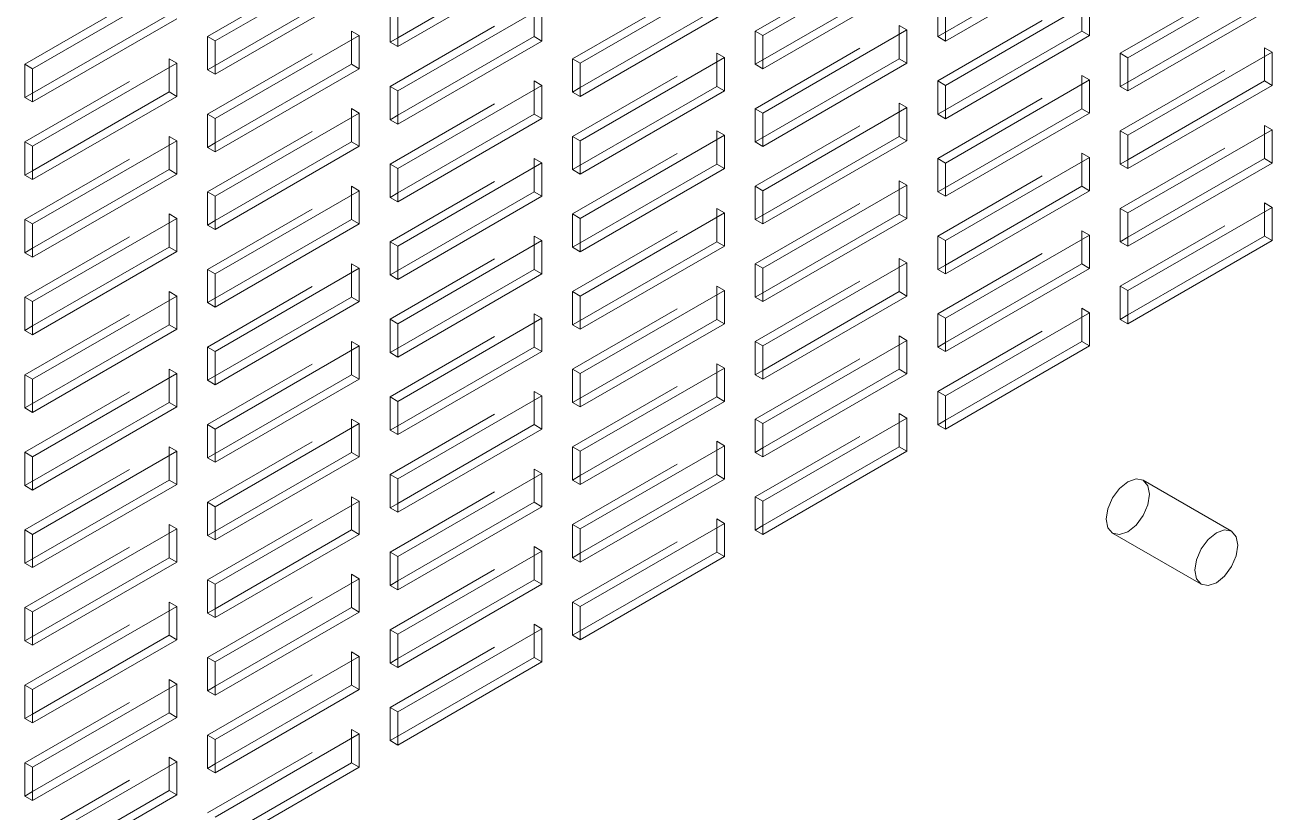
# Model space of a CAD drawing. Header units: millimetres. Extents: x 1 to 4201, y 2 to 2972.
# Drawn here: x 3233.8 to 3364.9, y 1922.6 to 2005.5 of the extents above; entities that cross this region are included whole.
import ezdxf

# ---------------------------------------------------------------- set-up
doc = ezdxf.new("R2010")
doc.units = ezdxf.units.MM
doc.header["$LTSCALE"] = 10
doc.linetypes.add('HIDDEN', pattern=[1.905, 1.27, -0.635])

msp = doc.modelspace()

# ---------------------------------------------------------------- linework, layer by layer
at = {"color": 7, "linetype": 'HIDDEN', "lineweight": 0}
for p, q in [((3252.99, 2004.236), (3268.142, 2012.984)), ((3310.568, 2004.814), (3325.721, 2013.562)), ((3233.797, 2001.322), (3248.949, 2010.069)), ((3291.375, 2001.9), (3306.528, 2010.647)), ((3348.954, 2002.478), (3364.106, 2011.225)), ((3272.182, 1998.986), (3287.335, 2007.733)), ((3329.761, 1999.563), (3344.913, 2008.311)), ((3329.761, 2004.229), (3329.761, 2007.729)), ((3272.182, 2003.651), (3272.182, 2007.151)), ((3252.99, 1996.071), (3268.142, 2004.818)), ((3268.95, 2004.352), (3268.142, 2004.818)), ((3268.142, 2004.818), (3268.142, 2003.885)), ((3310.568, 1996.649), (3325.721, 2005.396)), ((3310.568, 2001.315), (3310.568, 2004.814)), ((3311.376, 2004.348), (3310.568, 2004.814)), ((3326.529, 2004.93), (3325.721, 2005.396)), ((3325.721, 2005.396), (3325.721, 2004.463)), ((3253.798, 2003.77), (3252.99, 2004.236)), ((3252.99, 2000.737), (3252.99, 2004.236)), ((3272.991, 2004.118), (3272.182, 2003.651)), ((3272.991, 2003.185), (3272.182, 2003.651)), ((3330.569, 2004.696), (3329.761, 2004.229)), ((3330.569, 2003.763), (3329.761, 2004.229)), ((3291.375, 1993.735), (3306.528, 2002.482)), ((3307.336, 2002.015), (3306.528, 2002.482)), ((3306.528, 2002.482), (3306.528, 2001.549)), ((3348.954, 1994.312), (3364.106, 2003.06)), ((3348.954, 1998.978), (3348.954, 2002.478)), ((3349.762, 2002.011), (3348.954, 2002.478)), ((3364.915, 2002.593), (3364.106, 2003.06)), ((3364.106, 2003.06), (3364.106, 2002.127)), ((3233.797, 1993.157), (3248.949, 2001.904)), ((3233.797, 1997.823), (3233.797, 2001.322)), ((3234.605, 2000.856), (3233.797, 2001.322)), ((3249.757, 2001.437), (3248.949, 2001.904)), ((3248.949, 2001.904), (3248.949, 2000.971)), ((3253.798, 2001.204), (3252.99, 2000.737)), ((3291.375, 1998.4), (3291.375, 2001.9)), ((3292.184, 2001.433), (3291.375, 2001.9)), ((3311.376, 2001.781), (3310.568, 2001.315)), ((3311.376, 2000.848), (3310.568, 2001.315)), ((3253.798, 2000.271), (3252.99, 2000.737)), ((3272.182, 1990.82), (3287.335, 1999.567)), ((3288.143, 1999.101), (3287.335, 1999.567)), ((3287.335, 1999.567), (3287.335, 1998.634)), ((3329.761, 1991.398), (3344.913, 2000.145)), ((3329.761, 1996.064), (3329.761, 1999.563)), ((3330.569, 1999.097), (3329.761, 1999.563)), ((3345.722, 1999.679), (3344.913, 2000.145)), ((3344.913, 2000.145), (3344.913, 1999.212)), ((3234.605, 1998.289), (3233.797, 1997.823)), ((3272.991, 1998.519), (3272.182, 1998.986)), ((3272.182, 1995.486), (3272.182, 1998.986)), ((3292.184, 1998.867), (3291.375, 1998.4)), ((3292.184, 1997.934), (3291.375, 1998.4)), ((3349.762, 1999.445), (3348.954, 1998.978)), ((3349.762, 1998.512), (3348.954, 1998.978)), ((3234.605, 1997.356), (3233.797, 1997.823)), ((3310.568, 1988.484), (3325.721, 1997.231)), ((3326.529, 1996.764), (3325.721, 1997.231)), ((3325.721, 1997.231), (3325.721, 1996.298)), ((3252.99, 1987.906), (3268.142, 1996.653)), ((3253.798, 1995.605), (3252.99, 1996.071)), ((3252.99, 1992.572), (3252.99, 1996.071)), ((3268.95, 1996.186), (3268.142, 1996.653)), ((3268.142, 1996.653), (3268.142, 1995.72)), ((3272.991, 1995.953), (3272.182, 1995.486)), ((3310.568, 1993.149), (3310.568, 1996.649)), ((3311.376, 1996.182), (3310.568, 1996.649)), ((3330.569, 1996.53), (3329.761, 1996.064)), ((3330.569, 1995.597), (3329.761, 1996.064)), ((3272.991, 1995.02), (3272.182, 1995.486)), ((3291.375, 1985.569), (3306.528, 1994.316)), ((3307.336, 1993.85), (3306.528, 1994.316)), ((3306.528, 1994.316), (3306.528, 1993.383)), ((3348.954, 1986.147), (3364.106, 1994.894)), ((3349.762, 1993.846), (3348.954, 1994.312)), ((3348.954, 1990.813), (3348.954, 1994.312)), ((3364.915, 1994.428), (3364.106, 1994.894)), ((3364.106, 1994.894), (3364.106, 1993.961)), ((3233.797, 1984.991), (3248.949, 1993.738)), ((3234.605, 1992.69), (3233.797, 1993.157)), ((3233.797, 1989.657), (3233.797, 1993.157)), ((3249.757, 1993.272), (3248.949, 1993.738)), ((3248.949, 1993.738), (3248.949, 1992.805)), ((3253.798, 1993.038), (3252.99, 1992.572)), ((3292.184, 1993.268), (3291.375, 1993.735)), ((3291.375, 1990.235), (3291.375, 1993.735)), ((3311.376, 1993.616), (3310.568, 1993.149)), ((3311.376, 1992.683), (3310.568, 1993.149)), ((3253.798, 1992.105), (3252.99, 1992.572)), ((3329.761, 1983.233), (3344.913, 1991.98)), ((3345.722, 1991.513), (3344.913, 1991.98)), ((3344.913, 1991.98), (3344.913, 1991.047)), ((3272.182, 1982.655), (3287.335, 1991.402)), ((3272.991, 1990.354), (3272.182, 1990.82)), ((3272.182, 1987.321), (3272.182, 1990.82)), ((3288.143, 1990.935), (3287.335, 1991.402)), ((3287.335, 1991.402), (3287.335, 1990.469)), ((3292.184, 1990.702), (3291.375, 1990.235)), ((3330.569, 1990.931), (3329.761, 1991.398)), ((3329.761, 1987.898), (3329.761, 1991.398)), ((3349.762, 1991.279), (3348.954, 1990.813)), ((3349.762, 1990.346), (3348.954, 1990.813)), ((3234.605, 1990.124), (3233.797, 1989.657)), ((3234.605, 1989.191), (3233.797, 1989.657)), ((3292.184, 1989.769), (3291.375, 1990.235)), ((3310.568, 1980.318), (3325.721, 1989.065)), ((3326.529, 1988.599), (3325.721, 1989.065)), ((3325.721, 1989.065), (3325.721, 1988.132)), ((3252.99, 1979.74), (3268.142, 1988.488)), ((3253.798, 1987.439), (3252.99, 1987.906)), ((3252.99, 1984.406), (3252.99, 1987.906)), ((3268.95, 1988.021), (3268.142, 1988.488)), ((3268.142, 1988.488), (3268.142, 1987.554)), ((3272.991, 1987.787), (3272.182, 1987.321)), ((3311.376, 1988.017), (3310.568, 1988.484)), ((3310.568, 1984.984), (3310.568, 1988.484)), ((3330.569, 1988.365), (3329.761, 1987.898)), ((3330.569, 1987.432), (3329.761, 1987.898)), ((3272.991, 1986.854), (3272.182, 1987.321)), ((3348.954, 1977.982), (3364.106, 1986.729)), ((3364.915, 1986.262), (3364.106, 1986.729)), ((3364.106, 1986.729), (3364.106, 1985.796)), ((3233.797, 1976.826), (3248.949, 1985.573)), ((3249.757, 1985.107), (3248.949, 1985.573)), ((3248.949, 1985.573), (3248.949, 1984.64)), ((3291.375, 1977.404), (3306.528, 1986.151)), ((3292.184, 1985.103), (3291.375, 1985.569)), ((3291.375, 1982.07), (3291.375, 1985.569)), ((3307.336, 1985.684), (3306.528, 1986.151)), ((3306.528, 1986.151), (3306.528, 1985.218)), ((3311.376, 1985.451), (3310.568, 1984.984)), ((3348.954, 1982.647), (3348.954, 1986.147)), ((3349.762, 1985.68), (3348.954, 1986.147)), ((3233.797, 1981.492), (3233.797, 1984.991)), ((3234.605, 1984.525), (3233.797, 1984.991)), ((3253.798, 1984.873), (3252.99, 1984.406)), ((3253.798, 1983.94), (3252.99, 1984.406)), ((3311.376, 1984.518), (3310.568, 1984.984)), ((3329.761, 1975.067), (3344.913, 1983.814)), ((3345.722, 1983.348), (3344.913, 1983.814)), ((3344.913, 1983.814), (3344.913, 1982.881)), ((3272.182, 1974.489), (3287.335, 1983.237)), ((3272.182, 1979.155), (3272.182, 1982.655)), ((3272.991, 1982.188), (3272.182, 1982.655)), ((3288.143, 1982.77), (3287.335, 1983.237)), ((3287.335, 1983.237), (3287.335, 1982.303)), ((3292.184, 1982.536), (3291.375, 1982.07)), ((3329.761, 1979.733), (3329.761, 1983.233)), ((3330.569, 1982.766), (3329.761, 1983.233)), ((3349.762, 1983.114), (3348.954, 1982.647)), ((3349.762, 1982.181), (3348.954, 1982.647)), ((3234.605, 1981.958), (3233.797, 1981.492)), ((3234.605, 1981.025), (3233.797, 1981.492)), ((3292.184, 1981.603), (3291.375, 1982.07)), ((3252.99, 1971.575), (3268.142, 1980.322)), ((3268.95, 1979.856), (3268.142, 1980.322)), ((3268.142, 1980.322), (3268.142, 1979.389)), ((3310.568, 1972.153), (3325.721, 1980.9)), ((3310.568, 1976.819), (3310.568, 1980.318)), ((3311.376, 1979.852), (3310.568, 1980.318)), ((3326.529, 1980.433), (3325.721, 1980.9)), ((3325.721, 1980.9), (3325.721, 1979.967)), ((3330.569, 1980.2), (3329.761, 1979.733)), ((3252.99, 1976.241), (3252.99, 1979.74)), ((3253.798, 1979.274), (3252.99, 1979.74)), ((3272.991, 1979.622), (3272.182, 1979.155)), ((3272.991, 1978.689), (3272.182, 1979.155)), ((3330.569, 1979.267), (3329.761, 1979.733)), ((3233.797, 1968.66), (3248.949, 1977.408)), ((3249.757, 1976.941), (3248.949, 1977.408)), ((3248.949, 1977.408), (3248.949, 1976.475)), ((3291.375, 1969.238), (3306.528, 1977.986)), ((3291.375, 1973.904), (3291.375, 1977.404)), ((3292.184, 1976.937), (3291.375, 1977.404)), ((3307.336, 1977.519), (3306.528, 1977.986)), ((3306.528, 1977.986), (3306.528, 1977.052)), ((3311.376, 1977.285), (3310.568, 1976.819)), ((3348.954, 1974.482), (3348.954, 1977.982)), ((3349.762, 1977.515), (3348.954, 1977.982)), ((3234.605, 1976.359), (3233.797, 1976.826)), ((3233.797, 1973.326), (3233.797, 1976.826)), ((3253.798, 1976.707), (3252.99, 1976.241)), ((3253.798, 1975.774), (3252.99, 1976.241)), ((3311.376, 1976.352), (3310.568, 1976.819)), ((3272.182, 1966.324), (3287.335, 1975.071)), ((3288.143, 1974.605), (3287.335, 1975.071)), ((3287.335, 1975.071), (3287.335, 1974.138)), ((3329.761, 1966.902), (3344.913, 1975.649)), ((3329.761, 1971.568), (3329.761, 1975.067)), ((3330.569, 1974.601), (3329.761, 1975.067)), ((3345.722, 1975.182), (3344.913, 1975.649)), ((3344.913, 1975.649), (3344.913, 1974.716)), ((3349.762, 1974.949), (3348.954, 1974.482)), ((3234.605, 1973.793), (3233.797, 1973.326)), ((3234.605, 1972.86), (3233.797, 1973.326)), ((3272.182, 1970.99), (3272.182, 1974.489)), ((3272.991, 1974.023), (3272.182, 1974.489)), ((3292.184, 1974.371), (3291.375, 1973.904)), ((3292.184, 1973.438), (3291.375, 1973.904)), ((3349.762, 1974.016), (3348.954, 1974.482)), ((3252.99, 1963.409), (3268.142, 1972.157)), ((3268.95, 1971.69), (3268.142, 1972.157)), ((3268.142, 1972.157), (3268.142, 1971.224)), ((3310.568, 1963.987), (3325.721, 1972.735)), ((3310.568, 1968.653), (3310.568, 1972.153)), ((3311.376, 1971.686), (3310.568, 1972.153)), ((3326.529, 1972.268), (3325.721, 1972.735)), ((3325.721, 1972.735), (3325.721, 1971.801)), ((3330.569, 1972.034), (3329.761, 1971.568)), ((3252.99, 1968.075), (3252.99, 1971.575)), ((3253.798, 1971.108), (3252.99, 1971.575)), ((3272.991, 1971.456), (3272.182, 1970.99)), ((3272.991, 1970.523), (3272.182, 1970.99)), ((3330.569, 1971.101), (3329.761, 1971.568)), ((3291.375, 1961.073), (3306.528, 1969.82)), ((3307.336, 1969.354), (3306.528, 1969.82)), ((3306.528, 1969.82), (3306.528, 1968.887)), ((3233.797, 1960.495), (3248.949, 1969.242)), ((3233.797, 1965.161), (3233.797, 1968.66)), ((3234.605, 1968.194), (3233.797, 1968.66)), ((3249.757, 1968.776), (3248.949, 1969.242)), ((3248.949, 1969.242), (3248.949, 1968.309)), ((3253.798, 1968.542), (3252.99, 1968.075)), ((3292.184, 1968.772), (3291.375, 1969.238)), ((3291.375, 1965.739), (3291.375, 1969.238)), ((3311.376, 1969.12), (3310.568, 1968.653)), ((3311.376, 1968.187), (3310.568, 1968.653)), ((3253.798, 1967.609), (3252.99, 1968.075)), ((3272.182, 1958.158), (3287.335, 1966.906)), ((3288.143, 1966.439), (3287.335, 1966.906)), ((3287.335, 1966.906), (3287.335, 1965.973)), ((3330.569, 1966.435), (3329.761, 1966.902)), ((3329.761, 1963.402), (3329.761, 1966.902)), ((3234.605, 1965.628), (3233.797, 1965.161)), ((3272.991, 1965.857), (3272.182, 1966.324)), ((3272.182, 1962.824), (3272.182, 1966.324)), ((3292.184, 1966.205), (3291.375, 1965.739)), ((3292.184, 1965.272), (3291.375, 1965.739)), ((3234.605, 1964.694), (3233.797, 1965.161)), ((3310.568, 1955.822), (3325.721, 1964.569)), ((3326.529, 1964.103), (3325.721, 1964.569)), ((3325.721, 1964.569), (3325.721, 1963.636)), ((3252.99, 1955.244), (3268.142, 1963.991)), ((3252.99, 1959.91), (3252.99, 1963.409)), ((3253.798, 1962.943), (3252.99, 1963.409)), ((3268.95, 1963.525), (3268.142, 1963.991)), ((3268.142, 1963.991), (3268.142, 1963.058)), ((3272.991, 1963.291), (3272.182, 1962.824)), ((3311.376, 1963.521), (3310.568, 1963.987)), ((3310.568, 1960.488), (3310.568, 1963.987)), ((3330.569, 1963.869), (3329.761, 1963.402)), ((3330.569, 1962.936), (3329.761, 1963.402)), ((3272.991, 1962.358), (3272.182, 1962.824)), ((3291.375, 1952.907), (3306.528, 1961.655)), ((3307.336, 1961.188), (3306.528, 1961.655)), ((3306.528, 1961.655), (3306.528, 1960.722)), ((3233.797, 1952.33), (3248.949, 1961.077)), ((3233.797, 1956.996), (3233.797, 1960.495)), ((3234.605, 1960.029), (3233.797, 1960.495)), ((3249.757, 1960.61), (3248.949, 1961.077)), ((3248.949, 1961.077), (3248.949, 1960.144)), ((3253.798, 1960.377), (3252.99, 1959.91)), ((3292.184, 1960.606), (3291.375, 1961.073)), ((3291.375, 1957.573), (3291.375, 1961.073)), ((3311.376, 1960.954), (3310.568, 1960.488)), ((3311.376, 1960.021), (3310.568, 1960.488)), ((3253.798, 1959.443), (3252.99, 1959.91)), ((3272.182, 1949.993), (3287.335, 1958.74)), ((3272.991, 1957.692), (3272.182, 1958.158)), ((3272.182, 1954.659), (3272.182, 1958.158)), ((3288.143, 1958.274), (3287.335, 1958.74)), ((3287.335, 1958.74), (3287.335, 1957.807)), ((3292.184, 1958.04), (3291.375, 1957.573)), ((3234.605, 1957.462), (3233.797, 1956.996)), ((3234.605, 1956.529), (3233.797, 1956.996)), ((3292.184, 1957.107), (3291.375, 1957.573)), ((3252.99, 1947.079), (3268.142, 1955.826)), ((3252.99, 1951.745), (3252.99, 1955.244)), ((3253.798, 1954.778), (3252.99, 1955.244)), ((3268.95, 1955.359), (3268.142, 1955.826)), ((3268.142, 1955.826), (3268.142, 1954.893)), ((3272.991, 1955.126), (3272.182, 1954.659)), ((3311.376, 1955.355), (3310.568, 1955.822)), ((3310.568, 1952.322), (3310.568, 1955.822)), ((3272.991, 1954.192), (3272.182, 1954.659)), ((3233.797, 1944.164), (3248.949, 1952.911)), ((3249.757, 1952.445), (3248.949, 1952.911)), ((3248.949, 1952.911), (3248.949, 1951.978)), ((3291.375, 1944.742), (3306.528, 1953.489)), ((3292.184, 1952.441), (3291.375, 1952.907)), ((3291.375, 1949.408), (3291.375, 1952.907)), ((3307.336, 1953.023), (3306.528, 1953.489)), ((3306.528, 1953.489), (3306.528, 1952.556)), ((3311.376, 1952.789), (3310.568, 1952.322)), ((3234.605, 1951.863), (3233.797, 1952.33)), ((3233.797, 1948.83), (3233.797, 1952.33)), ((3253.798, 1952.211), (3252.99, 1951.745)), ((3253.798, 1951.278), (3252.99, 1951.745)), ((3311.376, 1951.856), (3310.568, 1952.322)), ((3272.182, 1941.828), (3287.335, 1950.575)), ((3272.182, 1946.494), (3272.182, 1949.993)), ((3272.991, 1949.527), (3272.182, 1949.993)), ((3288.143, 1950.108), (3287.335, 1950.575)), ((3287.335, 1950.575), (3287.335, 1949.642)), ((3292.184, 1949.875), (3291.375, 1949.408)), ((3234.605, 1949.297), (3233.797, 1948.83)), ((3234.605, 1948.364), (3233.797, 1948.83)), ((3292.184, 1948.941), (3291.375, 1949.408)), ((3252.99, 1938.913), (3268.142, 1947.66)), ((3268.95, 1947.194), (3268.142, 1947.66)), ((3268.142, 1947.66), (3268.142, 1946.727)), ((3252.99, 1943.579), (3252.99, 1947.079)), ((3253.798, 1946.612), (3252.99, 1947.079)), ((3272.991, 1946.96), (3272.182, 1946.494)), ((3272.991, 1946.027), (3272.182, 1946.494)), ((3233.797, 1935.999), (3248.949, 1944.746)), ((3249.757, 1944.28), (3248.949, 1944.746)), ((3248.949, 1944.746), (3248.949, 1943.813)), ((3292.184, 1944.276), (3291.375, 1944.742)), ((3291.375, 1941.243), (3291.375, 1944.742)), ((3234.605, 1943.698), (3233.797, 1944.164)), ((3233.797, 1940.665), (3233.797, 1944.164)), ((3253.798, 1944.046), (3252.99, 1943.579)), ((3253.798, 1943.113), (3252.99, 1943.579)), ((3272.182, 1933.662), (3287.335, 1942.409)), ((3288.143, 1941.943), (3287.335, 1942.409)), ((3287.335, 1942.409), (3287.335, 1941.476)), ((3234.605, 1941.131), (3233.797, 1940.665)), ((3234.605, 1940.198), (3233.797, 1940.665)), ((3272.182, 1938.328), (3272.182, 1941.828)), ((3272.991, 1941.361), (3272.182, 1941.828)), ((3292.184, 1941.709), (3291.375, 1941.243)), ((3292.184, 1940.776), (3291.375, 1941.243)), ((3252.99, 1930.748), (3268.142, 1939.495)), ((3268.95, 1939.029), (3268.142, 1939.495)), ((3268.142, 1939.495), (3268.142, 1938.562)), ((3253.798, 1938.447), (3252.99, 1938.913)), ((3252.99, 1935.414), (3252.99, 1938.913)), ((3272.991, 1938.795), (3272.182, 1938.328)), ((3272.991, 1937.862), (3272.182, 1938.328)), ((3233.797, 1927.833), (3248.949, 1936.581)), ((3233.797, 1932.499), (3233.797, 1935.999)), ((3234.605, 1935.532), (3233.797, 1935.999)), ((3249.757, 1936.114), (3248.949, 1936.581)), ((3248.949, 1936.581), (3248.949, 1935.648)), ((3253.798, 1935.88), (3252.99, 1935.414)), ((3253.798, 1934.947), (3252.99, 1935.414)), ((3234.605, 1932.966), (3233.797, 1932.499)), ((3272.991, 1933.196), (3272.182, 1933.662)), ((3272.182, 1930.163), (3272.182, 1933.662)), ((3234.605, 1932.033), (3233.797, 1932.499)), ((3252.99, 1922.582), (3268.142, 1931.33)), ((3252.99, 1927.248), (3252.99, 1930.748)), ((3253.798, 1930.281), (3252.99, 1930.748)), ((3268.95, 1930.863), (3268.142, 1931.33)), ((3268.142, 1931.33), (3268.142, 1930.397)), ((3272.991, 1930.629), (3272.182, 1930.163)), ((3272.991, 1929.696), (3272.182, 1930.163)), ((3233.797, 1919.668), (3248.949, 1928.415)), ((3234.605, 1927.367), (3233.797, 1927.833)), ((3233.797, 1924.334), (3233.797, 1927.833)), ((3249.757, 1927.949), (3248.949, 1928.415)), ((3248.949, 1928.415), (3248.949, 1927.482)), ((3253.798, 1927.715), (3252.99, 1927.248)), ((3253.798, 1926.782), (3252.99, 1927.248)), ((3234.605, 1924.8), (3233.797, 1924.334)), ((3234.605, 1923.867), (3233.797, 1924.334))]:
    msp.add_line(p, q, dxfattribs=at)
at = {"color": 7, "linetype": 'Continuous', "lineweight": 15}
for p, q in [((3311.376, 2004.348), (3326.529, 2013.095)), ((3344.913, 2012.977), (3330.569, 2004.696)), ((3253.798, 2003.77), (3268.95, 2012.517)), ((3287.335, 2012.399), (3272.991, 2004.118)), ((3288.143, 2011.932), (3272.991, 2003.185)), ((3345.722, 2012.51), (3330.569, 2003.763)), ((3292.184, 2001.433), (3307.336, 2010.181)), ((3325.721, 2010.062), (3311.376, 2001.781)), ((3349.762, 2002.011), (3364.915, 2010.758)), ((3234.605, 2000.856), (3249.757, 2009.603)), ((3268.142, 2009.484), (3253.798, 2001.204)), ((3268.95, 2009.018), (3253.798, 2000.271)), ((3326.529, 2009.596), (3311.376, 2000.848)), ((3330.569, 1999.097), (3345.722, 2007.844)), ((3345.722, 2007.844), (3345.722, 2004.345)), ((3364.106, 2007.726), (3349.762, 1999.445)), ((3248.949, 2006.57), (3234.605, 1998.289)), ((3249.757, 2006.103), (3234.605, 1997.356)), ((3272.991, 1998.519), (3288.143, 2007.266)), ((3272.991, 2003.185), (3272.991, 2006.684)), ((3287.335, 2006.8), (3287.335, 2004.233)), ((3288.143, 2007.266), (3288.143, 2003.767)), ((3306.528, 2007.148), (3292.184, 1998.867)), ((3307.336, 2006.681), (3292.184, 1997.934)), ((3330.569, 2003.763), (3330.569, 2007.262)), ((3344.913, 2007.378), (3344.913, 2004.811)), ((3364.915, 2007.259), (3349.762, 1998.512)), ((3311.376, 1996.182), (3326.529, 2004.93)), ((3326.529, 2004.93), (3326.529, 2001.43)), ((3344.913, 2004.811), (3330.569, 1996.53)), ((3345.722, 2004.345), (3344.913, 2004.811)), ((3253.798, 1995.605), (3268.95, 2004.352)), ((3253.798, 2000.271), (3253.798, 2003.77)), ((3268.142, 2003.885), (3268.142, 2001.319)), ((3268.95, 2004.352), (3268.95, 2000.852)), ((3287.335, 2004.233), (3272.991, 1995.953)), ((3288.143, 2003.767), (3272.991, 1995.02)), ((3288.143, 2003.767), (3287.335, 2004.233)), ((3311.376, 2000.848), (3311.376, 2004.348)), ((3325.721, 2004.463), (3325.721, 2001.897)), ((3345.722, 2004.345), (3330.569, 1995.597)), ((3349.762, 1993.846), (3364.915, 2002.593)), ((3364.915, 2002.593), (3364.915, 1999.094)), ((3234.605, 1992.69), (3249.757, 2001.437)), ((3248.949, 2000.971), (3248.949, 1998.404)), ((3249.757, 2001.437), (3249.757, 1997.938)), ((3268.142, 2001.319), (3253.798, 1993.038)), ((3268.95, 2000.852), (3268.142, 2001.319)), ((3292.184, 1993.268), (3307.336, 2002.015)), ((3292.184, 1997.934), (3292.184, 2001.433)), ((3306.528, 2001.549), (3306.528, 1998.982)), ((3307.336, 2002.015), (3307.336, 1998.516)), ((3325.721, 2001.897), (3311.376, 1993.616)), ((3326.529, 2001.43), (3311.376, 1992.683)), ((3326.529, 2001.43), (3325.721, 2001.897)), ((3349.762, 1998.512), (3349.762, 2002.011)), ((3364.106, 2002.127), (3364.106, 1999.56)), ((3234.605, 1997.356), (3234.605, 2000.856)), ((3268.95, 2000.852), (3253.798, 1992.105)), ((3330.569, 1990.931), (3345.722, 1999.679)), ((3345.722, 1999.679), (3345.722, 1996.179)), ((3364.106, 1999.56), (3349.762, 1991.279)), ((3364.915, 1999.094), (3364.106, 1999.56)), ((3248.949, 1998.404), (3234.605, 1990.124)), ((3249.757, 1997.938), (3248.949, 1998.404)), ((3272.991, 1990.354), (3288.143, 1999.101)), ((3272.991, 1995.02), (3272.991, 1998.519)), ((3287.335, 1998.634), (3287.335, 1996.068)), ((3288.143, 1999.101), (3288.143, 1995.601)), ((3306.528, 1998.982), (3292.184, 1990.702)), ((3307.336, 1998.516), (3292.184, 1989.769)), ((3307.336, 1998.516), (3306.528, 1998.982)), ((3330.569, 1995.597), (3330.569, 1999.097)), ((3344.913, 1999.212), (3344.913, 1996.646)), ((3364.915, 1999.094), (3349.762, 1990.346)), ((3249.757, 1997.938), (3234.605, 1989.191)), ((3253.798, 1987.439), (3268.95, 1996.186)), ((3268.142, 1995.72), (3268.142, 1993.153)), ((3268.95, 1996.186), (3268.95, 1992.687)), ((3287.335, 1996.068), (3272.991, 1987.787)), ((3288.143, 1995.601), (3287.335, 1996.068)), ((3311.376, 1988.017), (3326.529, 1996.764)), ((3311.376, 1992.683), (3311.376, 1996.182)), ((3325.721, 1996.298), (3325.721, 1993.731)), ((3326.529, 1996.764), (3326.529, 1993.265)), ((3344.913, 1996.646), (3330.569, 1988.365)), ((3345.722, 1996.179), (3330.569, 1987.432)), ((3345.722, 1996.179), (3344.913, 1996.646)), ((3253.798, 1992.105), (3253.798, 1995.605)), ((3288.143, 1995.601), (3272.991, 1986.854)), ((3349.762, 1985.68), (3364.915, 1994.428)), ((3364.915, 1994.428), (3364.915, 1990.928)), ((3234.605, 1984.525), (3249.757, 1993.272)), ((3249.757, 1993.272), (3249.757, 1989.773)), ((3268.142, 1993.153), (3253.798, 1984.873)), ((3268.95, 1992.687), (3268.142, 1993.153)), ((3292.184, 1985.103), (3307.336, 1993.85)), ((3292.184, 1989.769), (3292.184, 1993.268)), ((3306.528, 1993.383), (3306.528, 1990.817)), ((3307.336, 1993.85), (3307.336, 1990.35)), ((3325.721, 1993.731), (3311.376, 1985.451)), ((3326.529, 1993.265), (3311.376, 1984.518)), ((3326.529, 1993.265), (3325.721, 1993.731)), ((3349.762, 1990.346), (3349.762, 1993.846)), ((3364.106, 1993.961), (3364.106, 1991.395)), ((3234.605, 1989.191), (3234.605, 1992.69)), ((3248.949, 1992.805), (3248.949, 1990.239)), ((3268.95, 1992.687), (3253.798, 1983.94)), ((3272.991, 1982.188), (3288.143, 1990.935)), ((3287.335, 1990.469), (3287.335, 1987.902)), ((3288.143, 1990.935), (3288.143, 1987.436)), ((3306.528, 1990.817), (3292.184, 1982.536)), ((3307.336, 1990.35), (3306.528, 1990.817)), ((3330.569, 1982.766), (3345.722, 1991.513)), ((3330.569, 1987.432), (3330.569, 1990.931)), ((3344.913, 1991.047), (3344.913, 1988.48)), ((3345.722, 1991.513), (3345.722, 1988.014)), ((3364.106, 1991.395), (3349.762, 1983.114)), ((3364.915, 1990.928), (3349.762, 1982.181)), ((3364.915, 1990.928), (3364.106, 1991.395)), ((3248.949, 1990.239), (3234.605, 1981.958)), ((3249.757, 1989.773), (3234.605, 1981.025)), ((3249.757, 1989.773), (3248.949, 1990.239)), ((3272.991, 1986.854), (3272.991, 1990.354)), ((3307.336, 1990.35), (3292.184, 1981.603)), ((3253.798, 1979.274), (3268.95, 1988.021)), ((3268.95, 1988.021), (3268.95, 1984.522)), ((3287.335, 1987.902), (3272.991, 1979.622)), ((3288.143, 1987.436), (3287.335, 1987.902)), ((3311.376, 1979.852), (3326.529, 1988.599)), ((3311.376, 1984.518), (3311.376, 1988.017)), ((3325.721, 1988.132), (3325.721, 1985.566)), ((3326.529, 1988.599), (3326.529, 1985.099)), ((3344.913, 1988.48), (3330.569, 1980.2)), ((3345.722, 1988.014), (3330.569, 1979.267)), ((3345.722, 1988.014), (3344.913, 1988.48)), ((3253.798, 1983.94), (3253.798, 1987.439)), ((3268.142, 1987.554), (3268.142, 1984.988)), ((3288.143, 1987.436), (3272.991, 1978.689)), ((3292.184, 1976.937), (3307.336, 1985.684)), ((3306.528, 1985.218), (3306.528, 1982.651)), ((3307.336, 1985.684), (3307.336, 1982.185)), ((3325.721, 1985.566), (3311.376, 1977.285)), ((3326.529, 1985.099), (3325.721, 1985.566)), ((3349.762, 1977.515), (3364.915, 1986.262)), ((3349.762, 1982.181), (3349.762, 1985.68)), ((3364.106, 1985.796), (3364.106, 1983.229)), ((3364.915, 1986.262), (3364.915, 1982.763)), ((3234.605, 1976.359), (3249.757, 1985.107)), ((3234.605, 1981.025), (3234.605, 1984.525)), ((3248.949, 1984.64), (3248.949, 1982.074)), ((3249.757, 1985.107), (3249.757, 1981.607)), ((3268.142, 1984.988), (3253.798, 1976.707)), ((3268.95, 1984.522), (3253.798, 1975.774)), ((3268.95, 1984.522), (3268.142, 1984.988)), ((3292.184, 1981.603), (3292.184, 1985.103)), ((3326.529, 1985.099), (3311.376, 1976.352)), ((3272.991, 1974.023), (3288.143, 1982.77)), ((3288.143, 1982.77), (3288.143, 1979.271)), ((3306.528, 1982.651), (3292.184, 1974.371)), ((3307.336, 1982.185), (3306.528, 1982.651)), ((3330.569, 1974.601), (3345.722, 1983.348)), ((3330.569, 1979.267), (3330.569, 1982.766)), ((3344.913, 1982.881), (3344.913, 1980.315)), ((3345.722, 1983.348), (3345.722, 1979.848)), ((3364.106, 1983.229), (3349.762, 1974.949)), ((3364.915, 1982.763), (3349.762, 1974.016)), ((3364.915, 1982.763), (3364.106, 1983.229)), ((3248.949, 1982.074), (3234.605, 1973.793)), ((3249.757, 1981.607), (3234.605, 1972.86)), ((3249.757, 1981.607), (3248.949, 1982.074)), ((3272.991, 1978.689), (3272.991, 1982.188)), ((3287.335, 1982.303), (3287.335, 1979.737)), ((3307.336, 1982.185), (3292.184, 1973.438)), ((3311.376, 1971.686), (3326.529, 1980.433)), ((3325.721, 1979.967), (3325.721, 1977.4)), ((3326.529, 1980.433), (3326.529, 1976.934)), ((3344.913, 1980.315), (3330.569, 1972.034)), ((3345.722, 1979.848), (3344.913, 1980.315)), ((3253.798, 1971.108), (3268.95, 1979.856)), ((3253.798, 1975.774), (3253.798, 1979.274)), ((3268.142, 1979.389), (3268.142, 1976.823)), ((3268.95, 1979.856), (3268.95, 1976.356)), ((3287.335, 1979.737), (3272.991, 1971.456)), ((3288.143, 1979.271), (3272.991, 1970.523)), ((3288.143, 1979.271), (3287.335, 1979.737)), ((3311.376, 1976.352), (3311.376, 1979.852)), ((3345.722, 1979.848), (3330.569, 1971.101)), ((3292.184, 1968.772), (3307.336, 1977.519)), ((3307.336, 1977.519), (3307.336, 1974.02)), ((3325.721, 1977.4), (3311.376, 1969.12)), ((3326.529, 1976.934), (3325.721, 1977.4)), ((3349.762, 1974.016), (3349.762, 1977.515)), ((3234.605, 1968.194), (3249.757, 1976.941)), ((3234.605, 1972.86), (3234.605, 1976.359)), ((3248.949, 1976.475), (3248.949, 1973.908)), ((3249.757, 1976.941), (3249.757, 1973.442)), ((3268.142, 1976.823), (3253.798, 1968.542)), ((3268.95, 1976.356), (3253.798, 1967.609)), ((3268.95, 1976.356), (3268.142, 1976.823)), ((3292.184, 1973.438), (3292.184, 1976.937)), ((3306.528, 1977.052), (3306.528, 1974.486)), ((3326.529, 1976.934), (3311.376, 1968.187)), ((3330.569, 1966.435), (3345.722, 1975.182)), ((3344.913, 1974.716), (3344.913, 1972.149)), ((3345.722, 1975.182), (3345.722, 1971.683)), ((3248.949, 1973.908), (3234.605, 1965.628)), ((3249.757, 1973.442), (3234.605, 1964.694)), ((3249.757, 1973.442), (3248.949, 1973.908)), ((3272.991, 1965.857), (3288.143, 1974.605)), ((3272.991, 1970.523), (3272.991, 1974.023)), ((3287.335, 1974.138), (3287.335, 1971.572)), ((3288.143, 1974.605), (3288.143, 1971.105)), ((3306.528, 1974.486), (3292.184, 1966.205)), ((3307.336, 1974.02), (3292.184, 1965.272)), ((3307.336, 1974.02), (3306.528, 1974.486)), ((3330.569, 1971.101), (3330.569, 1974.601)), ((3311.376, 1963.521), (3326.529, 1972.268)), ((3326.529, 1972.268), (3326.529, 1968.769)), ((3344.913, 1972.149), (3330.569, 1963.869)), ((3345.722, 1971.683), (3344.913, 1972.149)), ((3253.798, 1962.943), (3268.95, 1971.69)), ((3253.798, 1967.609), (3253.798, 1971.108)), ((3268.142, 1971.224), (3268.142, 1968.657)), ((3268.95, 1971.69), (3268.95, 1968.191)), ((3287.335, 1971.572), (3272.991, 1963.291)), ((3288.143, 1971.105), (3272.991, 1962.358)), ((3288.143, 1971.105), (3287.335, 1971.572)), ((3311.376, 1968.187), (3311.376, 1971.686)), ((3325.721, 1971.801), (3325.721, 1969.235)), ((3345.722, 1971.683), (3330.569, 1962.936)), ((3234.605, 1960.029), (3249.757, 1968.776)), ((3234.605, 1964.694), (3234.605, 1968.194)), ((3248.949, 1968.309), (3248.949, 1965.743)), ((3249.757, 1968.776), (3249.757, 1965.276)), ((3268.142, 1968.657), (3253.798, 1960.377)), ((3268.95, 1968.191), (3253.798, 1959.443)), ((3268.95, 1968.191), (3268.142, 1968.657)), ((3292.184, 1960.606), (3307.336, 1969.354)), ((3292.184, 1965.272), (3292.184, 1968.772)), ((3306.528, 1968.887), (3306.528, 1966.321)), ((3307.336, 1969.354), (3307.336, 1965.854)), ((3325.721, 1969.235), (3311.376, 1960.954)), ((3326.529, 1968.769), (3311.376, 1960.021)), ((3326.529, 1968.769), (3325.721, 1969.235)), ((3248.949, 1965.743), (3234.605, 1957.462)), ((3249.757, 1965.276), (3248.949, 1965.743)), ((3272.991, 1957.692), (3288.143, 1966.439)), ((3272.991, 1962.358), (3272.991, 1965.857)), ((3287.335, 1965.973), (3287.335, 1963.406)), ((3288.143, 1966.439), (3288.143, 1962.94)), ((3306.528, 1966.321), (3292.184, 1958.04)), ((3307.336, 1965.854), (3292.184, 1957.107)), ((3307.336, 1965.854), (3306.528, 1966.321)), ((3330.569, 1962.936), (3330.569, 1966.435)), ((3249.757, 1965.276), (3234.605, 1956.529)), ((3253.798, 1954.778), (3268.95, 1963.525)), ((3253.798, 1959.443), (3253.798, 1962.943)), ((3268.142, 1963.058), (3268.142, 1960.492)), ((3268.95, 1963.525), (3268.95, 1960.025)), ((3287.335, 1963.406), (3272.991, 1955.126)), ((3288.143, 1962.94), (3272.991, 1954.192)), ((3288.143, 1962.94), (3287.335, 1963.406)), ((3311.376, 1955.355), (3326.529, 1964.103)), ((3311.376, 1960.021), (3311.376, 1963.521)), ((3325.721, 1963.636), (3325.721, 1961.07)), ((3326.529, 1964.103), (3326.529, 1960.603)), ((3234.605, 1951.863), (3249.757, 1960.61)), ((3249.757, 1960.61), (3249.757, 1957.111)), ((3268.142, 1960.492), (3253.798, 1952.211)), ((3268.95, 1960.025), (3268.142, 1960.492)), ((3292.184, 1952.441), (3307.336, 1961.188)), ((3292.184, 1957.107), (3292.184, 1960.606)), ((3306.528, 1960.722), (3306.528, 1958.155)), ((3307.336, 1961.188), (3307.336, 1957.689)), ((3325.721, 1961.07), (3311.376, 1952.789)), ((3326.529, 1960.603), (3311.376, 1951.856)), ((3326.529, 1960.603), (3325.721, 1961.07)), ((3234.605, 1956.529), (3234.605, 1960.029)), ((3248.949, 1960.144), (3248.949, 1957.577)), ((3268.95, 1960.025), (3253.798, 1951.278)), ((3272.991, 1949.527), (3288.143, 1958.274)), ((3272.991, 1954.192), (3272.991, 1957.692)), ((3287.335, 1957.807), (3287.335, 1955.241)), ((3288.143, 1958.274), (3288.143, 1954.774)), ((3306.528, 1958.155), (3292.184, 1949.875)), ((3307.336, 1957.689), (3292.184, 1948.941)), ((3307.336, 1957.689), (3306.528, 1958.155)), ((3248.949, 1957.577), (3234.605, 1949.297)), ((3249.757, 1957.111), (3234.605, 1948.364)), ((3249.757, 1957.111), (3248.949, 1957.577)), ((3360.663, 1952.187), (3351.369, 1957.552)), ((3253.798, 1946.612), (3268.95, 1955.359)), ((3268.95, 1955.359), (3268.95, 1951.86)), ((3287.335, 1955.241), (3272.991, 1946.96)), ((3288.143, 1954.774), (3287.335, 1955.241)), ((3311.376, 1951.856), (3311.376, 1955.355)), ((3253.798, 1951.278), (3253.798, 1954.778)), ((3268.142, 1954.893), (3268.142, 1952.326)), ((3288.143, 1954.774), (3272.991, 1946.027)), ((3234.605, 1943.698), (3249.757, 1952.445)), ((3249.757, 1952.445), (3249.757, 1948.945)), ((3292.184, 1944.276), (3307.336, 1953.023)), ((3292.184, 1948.941), (3292.184, 1952.441)), ((3306.528, 1952.556), (3306.528, 1949.99)), ((3307.336, 1953.023), (3307.336, 1949.523)), ((3234.605, 1948.364), (3234.605, 1951.863)), ((3248.949, 1951.978), (3248.949, 1949.412)), ((3268.142, 1952.326), (3253.798, 1944.046)), ((3268.95, 1951.86), (3253.798, 1943.113)), ((3268.95, 1951.86), (3268.142, 1952.326)), ((3348.155, 1951.985), (3357.449, 1946.62)), ((3272.991, 1941.361), (3288.143, 1950.108)), ((3288.143, 1950.108), (3288.143, 1946.609)), ((3306.528, 1949.99), (3292.184, 1941.709)), ((3307.336, 1949.523), (3306.528, 1949.99)), ((3248.949, 1949.412), (3234.605, 1941.131)), ((3249.757, 1948.945), (3234.605, 1940.198)), ((3249.757, 1948.945), (3248.949, 1949.412)), ((3272.991, 1946.027), (3272.991, 1949.527)), ((3287.335, 1949.642), (3287.335, 1947.075)), ((3307.336, 1949.523), (3292.184, 1940.776)), ((3253.798, 1938.447), (3268.95, 1947.194)), ((3268.95, 1947.194), (3268.95, 1943.694)), ((3253.798, 1943.113), (3253.798, 1946.612)), ((3268.142, 1946.727), (3268.142, 1944.161)), ((3287.335, 1947.075), (3272.991, 1938.795)), ((3288.143, 1946.609), (3272.991, 1937.862)), ((3288.143, 1946.609), (3287.335, 1947.075)), ((3234.605, 1935.532), (3249.757, 1944.28)), ((3234.605, 1940.198), (3234.605, 1943.698)), ((3248.949, 1943.813), (3248.949, 1941.247)), ((3249.757, 1944.28), (3249.757, 1940.78)), ((3268.142, 1944.161), (3253.798, 1935.88)), ((3268.95, 1943.694), (3253.798, 1934.947)), ((3268.95, 1943.694), (3268.142, 1944.161)), ((3292.184, 1940.776), (3292.184, 1944.276)), ((3272.991, 1933.196), (3288.143, 1941.943)), ((3288.143, 1941.943), (3288.143, 1938.443)), ((3248.949, 1941.247), (3234.605, 1932.966)), ((3249.757, 1940.78), (3234.605, 1932.033)), ((3249.757, 1940.78), (3248.949, 1941.247)), ((3272.991, 1937.862), (3272.991, 1941.361)), ((3287.335, 1941.476), (3287.335, 1938.91)), ((3253.798, 1930.281), (3268.95, 1939.029)), ((3253.798, 1934.947), (3253.798, 1938.447)), ((3268.142, 1938.562), (3268.142, 1935.996)), ((3268.95, 1939.029), (3268.95, 1935.529)), ((3287.335, 1938.91), (3272.991, 1930.629)), ((3288.143, 1938.443), (3272.991, 1929.696)), ((3288.143, 1938.443), (3287.335, 1938.91)), ((3234.605, 1927.367), (3249.757, 1936.114)), ((3234.605, 1932.033), (3234.605, 1935.532)), ((3248.949, 1935.648), (3248.949, 1933.081)), ((3249.757, 1936.114), (3249.757, 1932.615)), ((3268.142, 1935.996), (3253.798, 1927.715)), ((3268.95, 1935.529), (3253.798, 1926.782)), ((3268.95, 1935.529), (3268.142, 1935.996)), ((3248.949, 1933.081), (3234.605, 1924.8)), ((3249.757, 1932.615), (3248.949, 1933.081)), ((3272.991, 1929.696), (3272.991, 1933.196)), ((3249.757, 1932.615), (3234.605, 1923.867)), ((3253.798, 1922.116), (3268.95, 1930.863)), ((3253.798, 1926.782), (3253.798, 1930.281)), ((3268.142, 1930.397), (3268.142, 1927.83)), ((3268.95, 1930.863), (3268.95, 1927.364)), ((3234.605, 1919.201), (3249.757, 1927.949)), ((3248.949, 1927.482), (3248.949, 1924.916)), ((3249.757, 1927.949), (3249.757, 1924.449)), ((3268.142, 1927.83), (3253.798, 1919.549)), ((3268.95, 1927.364), (3268.142, 1927.83)), ((3234.605, 1923.867), (3234.605, 1927.367)), ((3268.95, 1927.364), (3253.798, 1918.616)), ((3248.949, 1924.916), (3234.605, 1916.635)), ((3249.757, 1924.449), (3248.949, 1924.916)), ((3249.757, 1924.449), (3234.605, 1915.702))]:
    msp.add_line(p, q, dxfattribs=at)
at = {"color": 7, "linetype": 'Continuous', "lineweight": 15, "flags": 128}
for points in [[(3347.489, 1953.456), (3347.662, 1954.561), (3348.155, 1955.697), (3348.892, 1956.691), (3349.762, 1957.393), (3350.632, 1957.695), (3351.369, 1957.552)], [(3348.155, 1951.985), (3348.155, 1951.985), (3347.662, 1952.552), (3347.489, 1953.456)], [(3356.783, 1948.091), (3356.956, 1949.196), (3357.448, 1950.332), (3358.186, 1951.326), (3359.056, 1952.028), (3359.925, 1952.33), (3360.663, 1952.187), (3361.155, 1951.62), (3361.328, 1950.716), (3361.155, 1949.611), (3360.663, 1948.475), (3359.925, 1947.481), (3359.056, 1946.779), (3358.186, 1946.477), (3357.448, 1946.62), (3356.956, 1947.187), (3356.783, 1948.091)]]:
    msp.add_lwpolyline(points, dxfattribs=at)
at = {"color": 7, "linetype": 'HIDDEN', "lineweight": 0, "flags": 128}
msp.add_lwpolyline([(3351.369, 1957.552), (3351.369, 1957.552), (3351.862, 1956.985), (3352.035, 1956.081), (3351.862, 1954.976), (3351.369, 1953.84), (3350.632, 1952.846), (3349.762, 1952.144), (3348.892, 1951.842), (3348.155, 1951.985)], dxfattribs=at)

doc.saveas('drawing.dxf')
